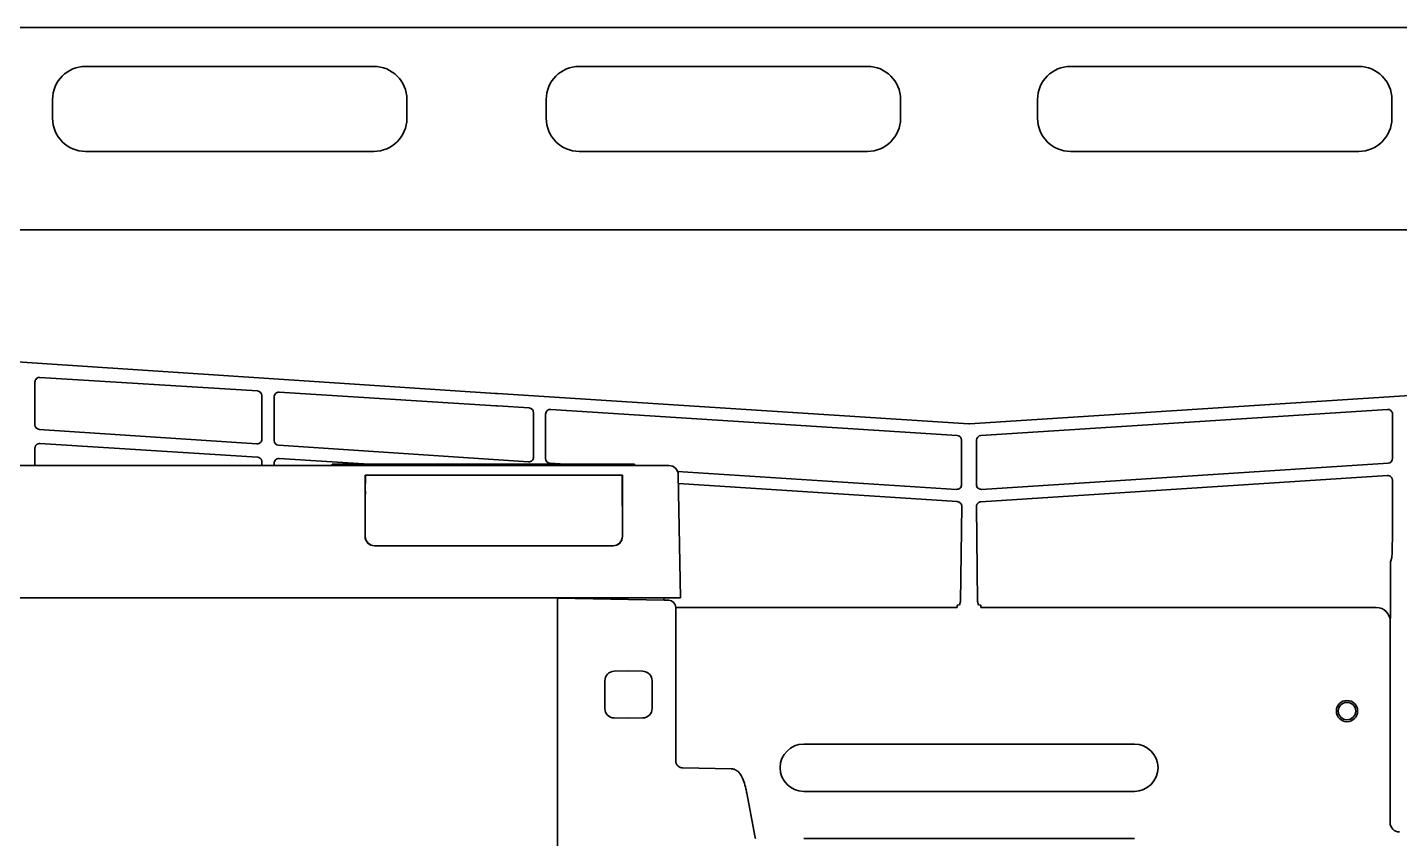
# Model space of a CAD drawing. Extents: x 6336 to 10269, y -393 to 2899.
# Drawn here: x 8603.7 to 8894.2, y 2668.7 to 2840.5 of the extents above; entities that cross this region are included whole.
import ezdxf

# ---------------------------------------------------------------- set-up
doc = ezdxf.new("R2010")
doc.units = 0
doc.header["$LTSCALE"] = 5
doc.layers.add('1', color=7, linetype='CONTINUOUS', true_color=0xffffff)

msp = doc.modelspace()

# ---------------------------------------------------------------- linework, layer by layer
at = {"layer": '1', "color": 7, "linetype": 'Continuous', "lineweight": 35}
for p, q in [((9175.07, 2840.53), (8431.07, 2840.53)), ((8677.07, 2832.28), (8616.07, 2832.28)), ((8781.57, 2832.28), (8720.57, 2832.28)), ((8885.57, 2832.28), (8824.57, 2832.28)), ((8609.07, 2825.28), (8609.07, 2821.28)), ((8684.07, 2821.28), (8684.07, 2825.28)), ((8713.57, 2825.28), (8713.57, 2821.28)), ((8788.57, 2821.28), (8788.57, 2825.28)), ((8817.57, 2825.28), (8817.57, 2821.28)), ((8892.57, 2821.28), (8892.57, 2825.28)), ((8616.07, 2814.28), (8677.07, 2814.28)), ((8720.57, 2814.28), (8781.57, 2814.28)), ((8824.57, 2814.28), (8885.57, 2814.28)), ((9123.12, 2797.69), (8483.03, 2797.69)), ((9123.12, 2797.68), (8483.03, 2797.68)), ((8702.85, 2763), (8470.18, 2778.43)), ((8605.33, 2756.38), (8605.33, 2765.41)), ((8606.39, 2766.41), (8652.44, 2763.53)), ((8653.37, 2762.54), (8653.37, 2753.32)), ((8655.97, 2753.02), (8655.97, 2762.25)), ((8657.04, 2763.25), (8702.9, 2760.38)), ((8803.01, 2756.55), (8703.23, 2762.98)), ((8902.92, 2762.98), (8803.14, 2756.55)), ((8703.28, 2760.36), (8709.97, 2759.93)), ((8714.51, 2759.63), (8800.57, 2754.09)), ((8805.58, 2754.09), (8891.64, 2759.63)), ((8710.9, 2758.93), (8710.9, 2749.52)), ((8713.44, 2749.23), (8713.44, 2758.64)), ((8892.7, 2758.64), (8892.7, 2749.23)), ((8652.31, 2752.33), (8606.26, 2755.38)), ((8605.33, 2747.73), (8605.33, 2751.38)), ((8606.39, 2752.38), (8652.44, 2749.51)), ((8709.84, 2748.52), (8656.91, 2752.02)), ((8801.5, 2753.09), (8801.5, 2743.69)), ((8804.64, 2743.69), (8804.64, 2753.09)), ((8497.43, 2747.73), (8739.52, 2747.73)), ((8653.37, 2748.51), (8653.37, 2747.73)), ((8655.97, 2747.73), (8655.97, 2748.22)), ((8657.04, 2749.22), (8676.11, 2748.03)), ((8668.27, 2748.03), (8670.27, 2748.03)), ((8668.27, 2747.73), (8668.27, 2748.03)), ((8670.27, 2748.03), (8730.27, 2748.03)), ((8717.56, 2748.03), (8714.38, 2748.23)), ((8732.27, 2748.03), (8730.27, 2748.03)), ((8730.27, 2747.73), (8730.27, 2748.03)), ((8732.27, 2748.03), (8732.27, 2747.73)), ((8891.77, 2748.23), (8805.71, 2742.69)), ((8675.24, 2745.73), (8675.23, 2732.73)), ((8729.71, 2745.73), (8675.24, 2745.73)), ((8675.28, 2745.48), (8675.27, 2742.3)), ((8729.68, 2732.73), (8729.67, 2745.48)), ((8729.71, 2732.73), (8729.71, 2745.73)), ((8800.44, 2742.69), (8741.37, 2746.49)), ((8741.52, 2745.76), (8741.97, 2719.73)), ((8805.58, 2740.06), (8891.64, 2745.61)), ((8800.58, 2740.1), (8741.55, 2743.9)), ((8892.7, 2744.61), (8892.7, 2736.63)), ((8675.25, 2732.73), (8675.26, 2740.83)), ((8801.29, 2718.92), (8801.51, 2739.1)), ((8804.85, 2718.92), (8804.64, 2739.06)), ((8675.23, 2732.73), (8675.25, 2732.73)), ((8677.23, 2730.73), (8727.71, 2730.73)), ((8729.68, 2732.73), (8729.71, 2732.73)), ((8892.56, 2728.24), (8892.26, 2727.34)), ((8892.26, 2727.34), (8892.26, 2717.12)), ((8739.97, 2719.73), (8496.97, 2719.73)), ((8715.97, 2718.11), (8715.97, 2719.61)), ((8715.97, 2719.61), (8738.52, 2719.22)), ((8738.47, 2719.73), (8738.47, 2719.22)), ((8738.52, 2719.22), (8739.5, 2719.2)), ((8741.97, 2719.73), (8739.97, 2719.73)), ((8801.06, 2718.24), (8801.29, 2718.92)), ((8805.08, 2718.24), (8804.85, 2718.92)), ((8715.97, 2718.11), (8715.97, 2714.94)), ((8740.97, 2717.7), (8740.97, 2714.94)), ((8800.56, 2717.69), (8740.97, 2717.69)), ((8800.56, 2718.19), (8800.56, 2717.69)), ((8805.58, 2718.19), (8805.58, 2717.69)), ((8889.25, 2717.69), (8805.58, 2717.69)), ((8715.97, 2712.01), (8715.97, 2714.94)), ((8892.25, 2714.69), (8892.2, 2714.56)), ((8892.2, 2672.12), (8892.2, 2714.56)), ((8715.97, 2712.01), (8715.97, 2709.75)), ((8740.97, 2711.82), (8740.97, 2709.55)), ((8715.97, 2706.82), (8715.97, 2709.75)), ((8715.97, 2706.82), (8715.97, 2691.74)), ((8727.94, 2704.17), (8730.97, 2704.23)), ((8730.97, 2704.23), (8734.01, 2704.17)), ((8740.97, 2706.82), (8740.97, 2691.74)), ((8725.97, 2702.17), (8725.97, 2696.28)), ((8735.97, 2702.17), (8735.97, 2696.28)), ((8730.97, 2694.23), (8727.94, 2694.28)), ((8734.01, 2694.28), (8730.97, 2694.23)), ((8715.97, 2688.79), (8715.97, 2691.74)), ((8715.97, 2688.79), (8715.97, 2687.02)), ((8715.97, 2684.06), (8715.97, 2687.02)), ((8740.97, 2689.04), (8740.97, 2687.26)), ((8768.07, 2688.73), (8838.07, 2688.73)), ((8715.97, 2684.06), (8715.97, 2424.44)), ((8741.71, 2683.85), (8741.74, 2683.89)), ((8742.45, 2683.7), (8752.74, 2683.52)), ((8757.82, 2668.93), (8756.02, 2678.32)), ((8838.07, 2678.73), (8768.07, 2678.73)), ((8768.07, 2668.73), (8838.07, 2668.73))]:
    msp.add_line(p, q, dxfattribs=at)
for radius in [2.25, 1.85]:
    msp.add_circle((8883.07, 2695.73), radius, dxfattribs=at)
for centre, radius, start, end in [((8616.07, 2825.28), 7, 90, 180), ((8677.07, 2825.28), 7, 0, 90), ((8720.57, 2825.28), 7, 90, 180), ((8781.57, 2825.28), 7, 0, 90), ((8824.57, 2825.28), 7, 90, 180), ((8885.57, 2825.28), 7, 0, 90), ((8616.07, 2821.28), 7, 180, 270), ((8677.07, 2821.28), 7, 270, 0), ((8720.57, 2821.28), 7, 180, 270), ((8781.57, 2821.28), 7, 270, 0), ((8824.57, 2821.28), 7, 180, 270), ((8885.57, 2821.28), 7, 270, 0), ((8739.52, 2745.73), 2, 1, 90), ((8739.47, 2717.7), 1.5, 0, 89), ((8727.97, 2702.17), 2, 91, 180), ((8733.97, 2702.17), 2, 0, 89), ((8727.97, 2696.28), 2, 180, 269), ((8733.97, 2696.28), 2, 271, 0), ((8768.07, 2683.73), 5, 90, 270), ((8838.07, 2683.73), 5, 270, 90), ((8742.47, 2685.2), 1.5, 240.8126, 269)]:
    msp.add_arc(centre, radius, start, end, dxfattribs=at)
for centre, major_axis, ratio, start_param, end_param in [((8606.33, 2765.41), (-0.478, -0.879), 0.998825, 3.575991, 5.210091), ((8652.37, 2762.54), (-0.746, -0.667), 0.998687, 2.413283, 3.918945), ((8656.97, 2762.25), (-0.478, -0.879), 0.998825, 3.575991, 5.210091), ((8703.23, 2763.52), (10.4, -0.67), 0.052299, 4.679286, 4.715767), ((8703.28, 2759.81), (10.4, -0.67), 0.052299, 1.574174, 1.610654), ((8709.9, 2758.93), (-0.322, -0.947), 0.999705, 1.898664, 3.404327), ((8714.44, 2758.64), (0.31, -0.951), 0.999681, 2.763221, 4.39732), ((8891.7, 2758.64), (-0.31, -0.951), 0.999681, 1.885865, 3.519964), ((8803.07, 2757.55), (0, -1), 0.999724, 6.218957, 6.347414), ((8606.33, 2756.38), (0.477, -0.88), 0.998873, 4.215837, 5.7215), ((8800.5, 2753.09), (-0.322, -0.947), 0.999705, 1.898664, 3.404327), ((8805.64, 2753.09), (0.322, -0.947), 0.999705, 2.878858, 4.384521), ((8652.37, 2753.32), (0.739, -0.675), 0.998632, 5.388335, 7.022435), ((8656.97, 2753.02), (0.477, -0.88), 0.998873, 4.215837, 5.7215), ((8656.97, 2748.22), (-0.478, -0.879), 0.998825, 3.575991, 5.210091), ((8709.9, 2749.52), (0.31, -0.951), 0.999681, 5.904814, 7.538913), ((8714.44, 2749.23), (-0.322, -0.947), 0.999705, 5.040257, 6.54592), ((8891.7, 2749.23), (0.322, -0.947), 0.999705, 6.020451, 7.526114), ((8675.28, 2745.48), (0, -0.25), 0.034921, 3.141593, 4.694936), ((8729.66, 2745.48), (0, -0.25), 0.034921, 1.58825, 3.141593), ((8675.17, 2742.35), (0, -3), 0.034921, 1.247894, 1.553343), ((8800.5, 2743.69), (0.31, -0.951), 0.999681, 5.904814, 7.538913), ((8805.64, 2743.69), (-0.31, -0.951), 0.999681, 5.027458, 6.661557), ((8675.33, 2740.76), (0, -2), 0.034921, 4.389487, 4.677482), ((8800.51, 2739.1), (-0.323, -0.95), 0.997066, 1.898664, 3.404327), ((8892.56, 2736.63), (0, 8.4), 0.017452, 3.19388, 4.712309), ((8677.23, 2732.73), (-1.9, -0.63), 0.998478, 5.96117, 7.531966), ((8677.26, 2732.73), (-1.7, -1.05), 0.998638, 5.729245, 7.300042), ((8727.68, 2732.73), (1.85, -0.77), 0.999139, 5.10524, 6.676037), ((8727.71, 2732.73), (1.9, -0.63), 0.998478, 5.034405, 6.605201), ((8800.56, 2718.24), (0.5, 0), 0.104816, 4.712389, 6.265732), ((8805.58, 2718.24), (0.5, 0), 0.104816, 3.159046, 4.712389), ((8889.25, 2714.68), (-0.95, -2.85), 0.997972, 1.89276, 3.462643), ((8894.2, 2672.12), (-0.63, -1.9), 0.999618, 5.034353, 6.604236)]:
    msp.add_ellipse(centre, major_axis=major_axis, ratio=ratio, start_param=start_param, end_param=end_param, dxfattribs=at)
for points, degree in [([(8605.33, 2751.38), (8605.33, 2751.43), (8605.34, 2751.52), (8605.36, 2751.65), (8605.41, 2751.78), (8605.47, 2751.9), (8605.55, 2752.02), (8605.64, 2752.12), (8605.75, 2752.2), (8605.87, 2752.27), (8605.99, 2752.33), (8606.12, 2752.37), (8606.26, 2752.39), (8606.35, 2752.39), (8606.39, 2752.38)], 3), ([(8652.44, 2749.51), (8652.48, 2749.5), (8652.57, 2749.49), (8652.7, 2749.45), (8652.83, 2749.4), (8652.95, 2749.33), (8653.05, 2749.24), (8653.15, 2749.14), (8653.23, 2749.03), (8653.29, 2748.91), (8653.34, 2748.78), (8653.37, 2748.65), (8653.37, 2748.55), (8653.37, 2748.51)], 3), ([(8891.64, 2745.61), (8891.69, 2745.61), (8891.78, 2745.61), (8891.91, 2745.59), (8892.04, 2745.55), (8892.17, 2745.5), (8892.28, 2745.43), (8892.39, 2745.34), (8892.48, 2745.24), (8892.56, 2745.13), (8892.62, 2745.01), (8892.67, 2744.88), (8892.7, 2744.74), (8892.7, 2744.65), (8892.7, 2744.61)], 3), ([(8804.64, 2739.06), (8804.64, 2739.11), (8804.65, 2739.2), (8804.68, 2739.34), (8804.72, 2739.47), (8804.79, 2739.59), (8804.87, 2739.7), (8804.96, 2739.8), (8805.07, 2739.89), (8805.18, 2739.96), (8805.31, 2740.01), (8805.44, 2740.05), (8805.53, 2740.06), (8805.58, 2740.06)], 3), ([(8892.26, 2727.34), (8892.26, 2727.34), (8892.26, 2727.34), (8892.26, 2727.34)], 3), ([(8740.97, 2709.55), (8740.97, 2706.82)], 1), ([(8740.97, 2691.74), (8740.97, 2689.04)], 1), ([(8740.97, 2687.26), (8740.97, 2686.86), (8740.97, 2685.2)], 2), ([(8757.87, 2668.73), (8757.84, 2668.82), (8757.82, 2668.93)], 2)]:
    msp.add_open_spline(points, degree=degree, dxfattribs=at)
for points, degree, knots in [([(8892.26, 2717.12), (8892.26, 2717.09), (8892.26, 2717.06), (8892.26, 2717.01), (8892.26, 2716.93), (8892.26, 2716.84), (8892.26, 2716.68), (8892.26, 2716.57), (8892.26, 2716.41), (8892.26, 2716.36), (8892.26, 2716.28), (8892.26, 2716.25), (8892.26, 2716.2), (8892.26, 2716.17), (8892.26, 2716.04), (8892.26, 2715.94), (8892.26, 2715.74), (8892.26, 2715.64), (8892.26, 2715.45), (8892.25, 2715.35), (8892.25, 2715.16), (8892.25, 2715.06), (8892.25, 2714.92), (8892.25, 2714.87), (8892.25, 2714.8), (8892.25, 2714.77), (8892.25, 2714.73), (8892.25, 2714.71), (8892.25, 2714.7), (8892.25, 2714.69)], 3, [0, 0, 0, 0, 0.03125, 0.03125, 0.0625, 0.125, 0.125, 0.25, 0.25, 0.3125, 0.3125, 0.34375, 0.34375, 0.375, 0.375, 0.5, 0.5, 0.625, 0.625, 0.75, 0.75, 0.875, 0.875, 0.9375, 0.9375, 0.96875, 0.984375, 0.984375, 1, 1, 1, 1]), ([(8740.97, 2714.94), (8740.97, 2714.12), (8740.97, 2713.4), (8740.97, 2712.19), (8740.97, 2711.82)], 2, [0, 0, 0, 0.5, 0.5, 1, 1, 1]), ([(8740.97, 2685.2), (8740.97, 2685.2), (8740.97, 2685.2), (8740.97, 2685.16), (8740.98, 2685.06), (8741, 2684.92), (8741.02, 2684.82), (8741.03, 2684.77)], 3, [0, 0, 0, 0, 0.000025, 0.000025, 0.33335, 0.666675, 1, 1, 1, 1]), ([(8741.03, 2684.77), (8741.04, 2684.77), (8741.04, 2684.76), (8741.05, 2684.74), (8741.05, 2684.72), (8741.06, 2684.71), (8741.06, 2684.69), (8741.07, 2684.67), (8741.08, 2684.65), (8741.08, 2684.64), (8741.09, 2684.62), (8741.1, 2684.6), (8741.1, 2684.59), (8741.11, 2684.57), (8741.12, 2684.55), (8741.13, 2684.53), (8741.14, 2684.52), (8741.15, 2684.5), (8741.16, 2684.48), (8741.16, 2684.47), (8741.17, 2684.45), (8741.18, 2684.43), (8741.19, 2684.42), (8741.2, 2684.4), (8741.21, 2684.38), (8741.23, 2684.37), (8741.24, 2684.35), (8741.25, 2684.33), (8741.26, 2684.32), (8741.27, 2684.3), (8741.28, 2684.29), (8741.3, 2684.27), (8741.31, 2684.26), (8741.32, 2684.24), (8741.33, 2684.22), (8741.35, 2684.21), (8741.36, 2684.19), (8741.37, 2684.18), (8741.39, 2684.16), (8741.4, 2684.15), (8741.42, 2684.13), (8741.43, 2684.12), (8741.45, 2684.11), (8741.46, 2684.09), (8741.48, 2684.08), (8741.49, 2684.06), (8741.51, 2684.05), (8741.53, 2684.04), (8741.54, 2684.02), (8741.56, 2684.01), (8741.58, 2684), (8741.59, 2683.98), (8741.61, 2683.97), (8741.63, 2683.96), (8741.65, 2683.95), (8741.67, 2683.94), (8741.68, 2683.92), (8741.7, 2683.91), (8741.72, 2683.9), (8741.74, 2683.89), (8741.74, 2683.89)], 3, [0, 0, 0, 0, 0.015471, 0.031003, 0.046598, 0.062255, 0.077974, 0.093755, 0.109598, 0.125503, 0.141471, 0.1575, 0.173591, 0.189745, 0.20596, 0.222238, 0.238578, 0.25498, 0.271444, 0.28797, 0.304558, 0.321209, 0.337921, 0.354696, 0.371533, 0.388432, 0.405393, 0.422416, 0.439502, 0.456649, 0.473859, 0.491131, 0.508465, 0.525861, 0.54332, 0.56084, 0.578423, 0.596068, 0.613775, 0.631545, 0.649376, 0.66727, 0.685226, 0.703245, 0.721325, 0.739468, 0.757673, 0.77594, 0.794269, 0.812661, 0.831115, 0.849631, 0.868209, 0.886849, 0.905552, 0.924317, 0.943145, 0.962034, 0.980986, 1, 1, 1, 1]), ([(8756.02, 2678.32), (8755.96, 2678.64), (8755.77, 2679.55), (8755.39, 2680.88), (8754.9, 2682.02), (8754.34, 2682.81), (8753.63, 2683.37), (8753.05, 2683.49), (8752.74, 2683.52)], 3, [0, 0, 0, 0, 0.11439, 0.340211, 0.575406, 0.741928, 0.873905, 1, 1, 1, 1])]:
    msp.add_open_spline(points, degree=degree, knots=knots, dxfattribs=at)

doc.saveas('drawing.dxf')
